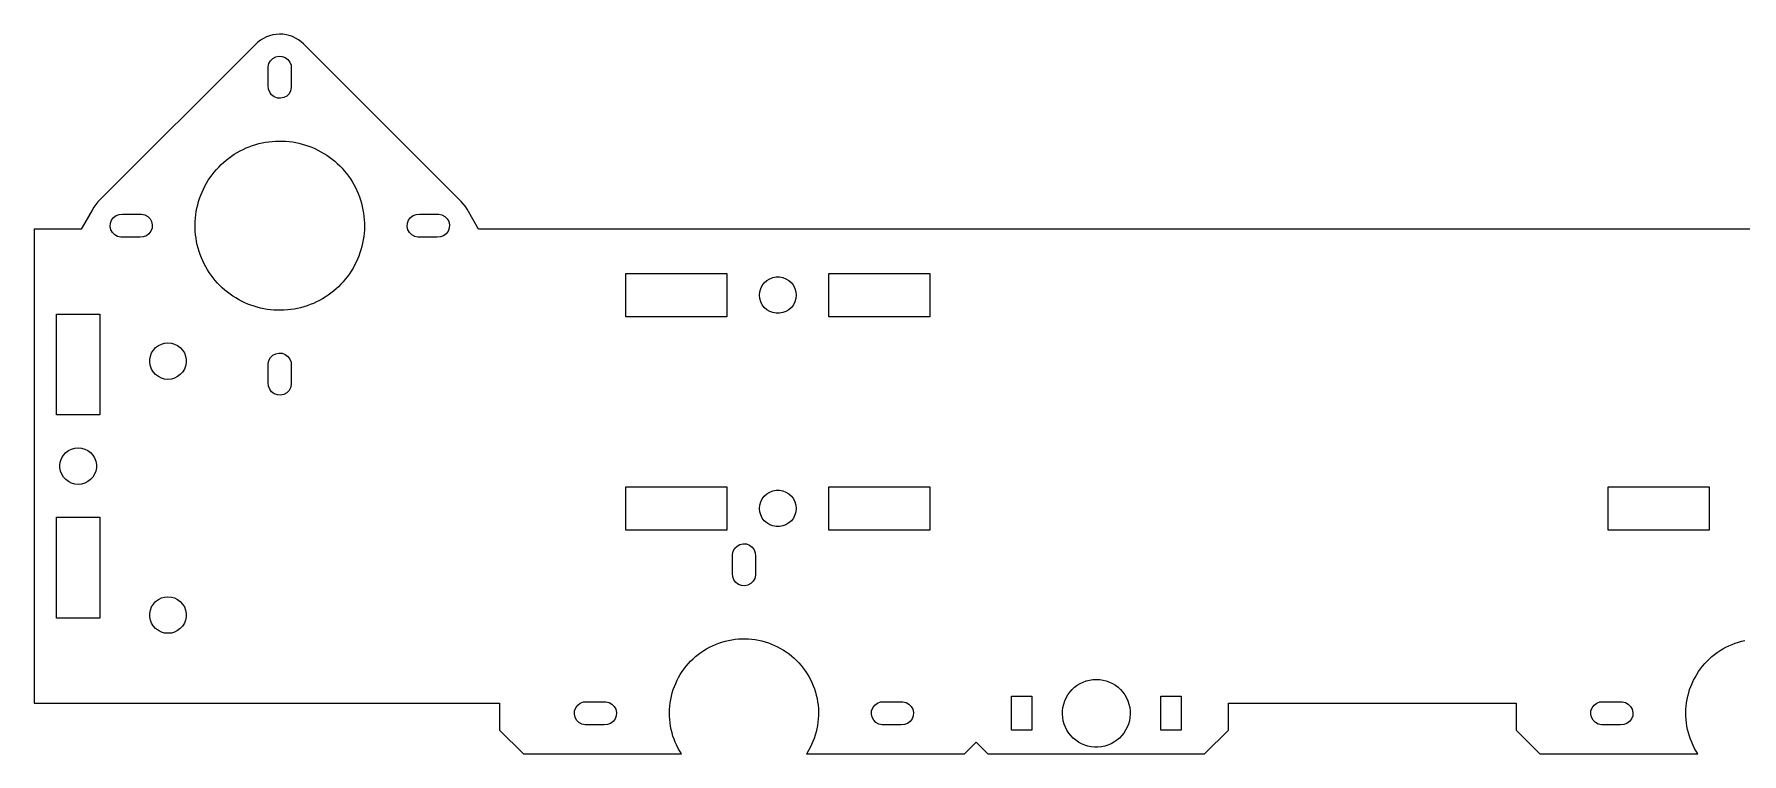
# Model space of a CAD drawing. Header units: metres. Extents: x -255 to 255, y -68 to 39.
# Drawn here: x -254.8 to -2.7, y -67.8 to 38.5 of the extents above; entities that cross this region are included whole.
import ezdxf

# ---------------------------------------------------------------- set-up
doc = ezdxf.new("R2010")
doc.units = ezdxf.units.M

msp = doc.modelspace()

# ---------------------------------------------------------------- linework, layer by layer
for p, q in [((-220.921, 37.9019), (-221.339, 37.6393)), ((-220.479, 38.1215), (-220.921, 37.9019)), ((-220.018, 38.2961), (-220.479, 38.1215)), ((-219.541, 38.4238), (-220.018, 38.2961)), ((-219.054, 38.5034), (-219.541, 38.4238)), ((-218.562, 38.5341), (-219.054, 38.5034)), ((-218.069, 38.5157), (-218.562, 38.5341)), ((-217.58, 38.4482), (-218.069, 38.5157)), ((-217.1, 38.3324), (-217.58, 38.4482)), ((-216.634, 38.1694), (-217.1, 38.3324)), ((-216.187, 37.9609), (-216.634, 38.1694)), ((-215.763, 37.7088), (-216.187, 37.9609)), ((-222.086, 36.9964), (-245.335, 13.7502)), ((-221.729, 37.3365), (-222.086, 36.9964)), ((-221.339, 37.6393), (-221.729, 37.3365)), ((-215.366, 37.4158), (-215.763, 37.7088)), ((-215, 37.0847), (-215.366, 37.4158)), ((-191.754, 13.8363), (-215, 37.0847)), ((-220.196, 33.7058), (-220.093, 34.1786)), ((-220.196, 30.8774), (-220.196, 33.7058)), ((-220.093, 34.1786), (-219.861, 34.6033)), ((-219.861, 34.6033), (-219.519, 34.9454)), ((-219.519, 34.9454), (-219.094, 35.1773)), ((-219.094, 35.1773), (-218.621, 35.2802)), ((-218.621, 35.2802), (-218.139, 35.2457)), ((-218.139, 35.2457), (-217.685, 35.0766)), ((-217.685, 35.0766), (-217.298, 34.7866)), ((-217.298, 34.7866), (-217.008, 34.3992)), ((-217.008, 34.3992), (-216.839, 33.9459)), ((-216.839, 33.9459), (-216.804, 33.4632)), ((-216.804, 33.4632), (-216.804, 30.6348)), ((-220.161, 30.3947), (-220.196, 30.8774)), ((-219.992, 29.9414), (-220.161, 30.3947)), ((-216.804, 30.6348), (-216.907, 30.162)), ((-219.702, 29.554), (-219.992, 29.9414)), ((-219.315, 29.264), (-219.702, 29.554)), ((-218.861, 29.0949), (-219.315, 29.264)), ((-218.379, 29.0604), (-218.861, 29.0949)), ((-217.906, 29.1633), (-218.379, 29.0604)), ((-217.481, 29.3952), (-217.906, 29.1633)), ((-217.139, 29.7373), (-217.481, 29.3952)), ((-216.907, 30.162), (-217.139, 29.7373)), ((-220.111, 22.6457), (-219.617, 22.7)), ((-219.617, 22.7), (-219.121, 22.7346)), ((-219.121, 22.7346), (-218.624, 22.7494)), ((-218.624, 22.7494), (-218.127, 22.7444)), ((-218.127, 22.7444), (-217.631, 22.7197)), ((-217.631, 22.7197), (-217.136, 22.6753)), ((-226.418, 19.9225), (-226.027, 20.2296)), ((-226.027, 20.2296), (-225.624, 20.521)), ((-225.624, 20.521), (-225.21, 20.7961)), ((-225.21, 20.7961), (-224.786, 21.0545)), ((-224.786, 21.0545), (-224.351, 21.2959)), ((-224.351, 21.2959), (-223.908, 21.5198)), ((-223.908, 21.5198), (-223.455, 21.7259)), ((-223.455, 21.7259), (-222.995, 21.9138)), ((-222.995, 21.9138), (-222.528, 22.0833)), ((-222.528, 22.0833), (-222.054, 22.2341)), ((-222.054, 22.2341), (-221.575, 22.3659)), ((-221.575, 22.3659), (-221.091, 22.4786)), ((-221.091, 22.4786), (-220.603, 22.5719)), ((-220.603, 22.5719), (-220.111, 22.6457)), ((-217.136, 22.6753), (-216.643, 22.6113)), ((-216.643, 22.6113), (-216.153, 22.5276)), ((-216.153, 22.5276), (-215.667, 22.4246)), ((-215.667, 22.4246), (-215.185, 22.3024)), ((-215.185, 22.3024), (-214.708, 22.161)), ((-214.708, 22.161), (-214.238, 22.0009)), ((-214.238, 22.0009), (-213.774, 21.8221)), ((-213.774, 21.8221), (-213.318, 21.6251)), ((-213.318, 21.6251), (-212.869, 21.41)), ((-212.869, 21.41), (-212.43, 21.1774)), ((-212.43, 21.1774), (-212.001, 20.9274)), ((-212.001, 20.9274), (-211.581, 20.6606)), ((-211.581, 20.6606), (-211.173, 20.3773)), ((-211.173, 20.3773), (-210.776, 20.078)), ((-228.771, 17.3744), (-228.48, 17.7771)), ((-228.48, 17.7771), (-228.172, 18.1679)), ((-228.172, 18.1679), (-227.85, 18.5462)), ((-227.85, 18.5462), (-227.513, 18.9113)), ((-227.513, 18.9113), (-227.161, 19.2628)), ((-227.161, 19.2628), (-226.796, 19.6)), ((-226.796, 19.6), (-226.418, 19.9225)), ((-210.776, 20.078), (-210.391, 19.7631)), ((-210.391, 19.7631), (-210.02, 19.4332)), ((-210.02, 19.4332), (-209.661, 19.0888)), ((-209.661, 19.0888), (-209.317, 18.7304)), ((-209.317, 18.7304), (-208.987, 18.3586)), ((-208.987, 18.3586), (-208.672, 17.974)), ((-208.672, 17.974), (-208.373, 17.5772)), ((-230.164, 14.7451), (-229.976, 15.2052)), ((-229.976, 15.2052), (-229.77, 15.6575)), ((-229.77, 15.6575), (-229.546, 16.1013)), ((-229.546, 16.1013), (-229.305, 16.5358)), ((-229.305, 16.5358), (-229.046, 16.9604)), ((-229.046, 16.9604), (-228.771, 17.3744)), ((-208.373, 17.5772), (-208.089, 17.1688)), ((-208.089, 17.1688), (-207.823, 16.7494)), ((-207.823, 16.7494), (-207.573, 16.3198)), ((-207.573, 16.3198), (-207.34, 15.8805)), ((-207.34, 15.8805), (-207.125, 15.4324)), ((-207.125, 15.4324), (-206.928, 14.9761)), ((-245.959, 12.9872), (-246.211, 12.563)), ((-245.666, 13.3843), (-245.959, 12.9872)), ((-245.335, 13.7502), (-245.666, 13.3843)), ((-230.822, 12.3526), (-230.729, 12.8408)), ((-230.729, 12.8408), (-230.616, 13.3249)), ((-230.616, 13.3249), (-230.484, 13.8042)), ((-230.484, 13.8042), (-230.333, 14.2778)), ((-230.333, 14.2778), (-230.164, 14.7451)), ((-206.928, 14.9761), (-206.749, 14.5123)), ((-206.749, 14.5123), (-206.589, 14.0417)), ((-206.589, 14.0417), (-206.448, 13.5652)), ((-206.448, 13.5652), (-206.325, 13.0834)), ((-206.325, 13.0834), (-206.222, 12.5971)), ((-191.414, 13.4788), (-191.754, 13.8363)), ((-191.111, 13.0892), (-191.414, 13.4788)), ((-190.848, 12.6714), (-191.111, 13.0892)), ((-189.162, 9.75), (-190.848, 12.6714)), ((-246.211, 12.563), (-247.836, 9.75)), ((-243.53, 10.1287), (-243.496, 10.6114)), ((-243.427, 9.6559), (-243.53, 10.1287)), ((-243.496, 10.6114), (-243.327, 11.0647)), ((-243.327, 11.0647), (-243.037, 11.4521)), ((-243.037, 11.4521), (-242.649, 11.7421)), ((-242.649, 11.7421), (-242.196, 11.9111)), ((-242.196, 11.9111), (-241.713, 11.9457)), ((-241.713, 11.9457), (-238.885, 11.9457)), ((-238.885, 11.9457), (-238.412, 11.8428)), ((-238.412, 11.8428), (-237.987, 11.6109)), ((-237.987, 11.6109), (-237.645, 11.2688)), ((-237.645, 11.2688), (-237.413, 10.8441)), ((-237.413, 10.8441), (-237.31, 10.3713)), ((-237.31, 10.3713), (-237.345, 9.88863)), ((-230.999, 10.3743), (-230.985, 10.8711)), ((-230.994, 9.87723), (-230.999, 10.3743)), ((-230.985, 10.8711), (-230.95, 11.3669)), ((-230.95, 11.3669), (-230.896, 11.861)), ((-230.896, 11.861), (-230.822, 12.3526)), ((-206.222, 12.5971), (-206.139, 12.1072)), ((-206.139, 12.1072), (-206.075, 11.6143)), ((-206.075, 11.6143), (-206.03, 11.1192)), ((-206.03, 11.1192), (-206.006, 10.6228)), ((-206.001, 10.1257), (-206.015, 9.62889)), ((-206.006, 10.6228), (-206.001, 10.1257)), ((-199.69, 10.1287), (-199.655, 10.6114)), ((-199.587, 9.6559), (-199.69, 10.1287)), ((-199.655, 10.6114), (-199.486, 11.0647)), ((-199.486, 11.0647), (-199.196, 11.4521)), ((-199.196, 11.4521), (-198.809, 11.7421)), ((-198.809, 11.7421), (-198.355, 11.9111)), ((-198.355, 11.9111), (-197.873, 11.9457)), ((-197.873, 11.9457), (-195.044, 11.9457)), ((-195.044, 11.9457), (-194.571, 11.8428)), ((-194.571, 11.8428), (-194.147, 11.6109)), ((-194.147, 11.6109), (-193.805, 11.2688)), ((-193.805, 11.2688), (-193.573, 10.8441)), ((-193.573, 10.8441), (-193.47, 10.3713)), ((-193.47, 10.3713), (-193.504, 9.88863)), ((-247.836, 9.75), (-254.75, 9.75)), ((-254.75, 9.75), (-254.75, -60.25)), ((-243.195, 9.23122), (-243.427, 9.6559)), ((-242.853, 8.88907), (-243.195, 9.23122)), ((-242.429, 8.65718), (-242.853, 8.88907)), ((-241.956, 8.55432), (-242.429, 8.65718)), ((-239.127, 8.55432), (-241.956, 8.55432)), ((-238.645, 8.58884), (-239.127, 8.55432)), ((-238.191, 8.75793), (-238.645, 8.58884)), ((-237.804, 9.04791), (-238.191, 8.75793)), ((-237.514, 9.43527), (-237.804, 9.04791)), ((-237.345, 9.88863), (-237.514, 9.43527)), ((-230.97, 9.3808), (-230.994, 9.87723)), ((-230.925, 8.88573), (-230.97, 9.3808)), ((-230.861, 8.39282), (-230.925, 8.88573)), ((-230.778, 7.90285), (-230.861, 8.39282)), ((-230.675, 7.41658), (-230.778, 7.90285)), ((-206.271, 7.65919), (-206.384, 7.17508)), ((-206.178, 8.14742), (-206.271, 7.65919)), ((-206.104, 8.63895), (-206.178, 8.14742)), ((-206.05, 9.13304), (-206.104, 8.63895)), ((-206.015, 9.62889), (-206.05, 9.13304)), ((-199.355, 9.23122), (-199.587, 9.6559)), ((-199.013, 8.88907), (-199.355, 9.23122)), ((-198.588, 8.65718), (-199.013, 8.88907)), ((-198.115, 8.55432), (-198.588, 8.65718)), ((-195.287, 8.55432), (-198.115, 8.55432)), ((-194.804, 8.58884), (-195.287, 8.55432)), ((-194.351, 8.75793), (-194.804, 8.58884)), ((-193.963, 9.04791), (-194.351, 8.75793)), ((-193.673, 9.43527), (-193.963, 9.04791)), ((-193.504, 9.88863), (-193.673, 9.43527)), ((189.162, 9.75), (-189.162, 9.75)), ((-230.552, 6.9348), (-230.675, 7.41658)), ((-230.411, 6.45827), (-230.552, 6.9348)), ((-230.251, 5.98772), (-230.411, 6.45827)), ((-230.072, 5.52391), (-230.251, 5.98772)), ((-229.875, 5.06758), (-230.072, 5.52391)), ((-229.66, 4.61945), (-229.875, 5.06758)), ((-207.024, 5.29477), (-207.23, 4.84245)), ((-206.836, 5.75493), (-207.024, 5.29477)), ((-206.667, 6.2222), (-206.836, 5.75493)), ((-206.516, 6.69583), (-206.667, 6.2222)), ((-206.384, 7.17508), (-206.516, 6.69583)), ((-229.427, 4.18021), (-229.66, 4.61945)), ((-229.177, 3.75058), (-229.427, 4.18021)), ((-228.911, 3.33122), (-229.177, 3.75058)), ((-228.627, 2.92281), (-228.911, 3.33122)), ((-228.328, 2.52597), (-228.627, 2.92281)), ((-228.013, 2.14134), (-228.328, 2.52597)), ((-208.52, 2.7229), (-208.828, 2.33209)), ((-208.229, 3.1256), (-208.52, 2.7229)), ((-207.954, 3.53957), (-208.229, 3.1256)), ((-207.695, 3.96416), (-207.954, 3.53957)), ((-207.454, 4.39867), (-207.695, 3.96416)), ((-207.23, 4.84245), (-207.454, 4.39867)), ((-167.45, -3.2), (-167.45, 3.2)), ((-167.45, 3.2), (-152.55, 3.2)), ((-152.55, 3.2), (-152.55, -3.2)), ((-146.203, 2.41693), (-145.739, 2.59692)), ((-145.739, 2.59692), (-145.249, 2.68848)), ((-145.249, 2.68848), (-144.751, 2.68848)), ((-144.751, 2.68848), (-144.261, 2.59692)), ((-144.261, 2.59692), (-143.797, 2.41693)), ((-137.45, -3.2), (-137.45, 3.2)), ((-137.45, 3.2), (-122.55, 3.2)), ((-122.55, 3.2), (-122.55, -3.2)), ((-227.683, 1.76955), (-228.013, 2.14134)), ((-227.339, 1.41116), (-227.683, 1.76955)), ((-226.98, 1.06674), (-227.339, 1.41116)), ((-226.609, 0.73685), (-226.98, 1.06674)), ((-226.224, 0.422), (-226.609, 0.73685)), ((-225.827, 0.1227), (-226.224, 0.422)), ((-225.419, -0.16058), (-225.827, 0.1227)), ((-210.973, 0.27037), (-211.376, -0.02097)), ((-210.582, 0.57752), (-210.973, 0.27037)), ((-210.204, 0.89995), (-210.582, 0.57752)), ((-209.839, 1.23717), (-210.204, 0.89995)), ((-209.487, 1.58864), (-209.839, 1.23717)), ((-209.15, 1.95381), (-209.487, 1.58864)), ((-208.828, 2.33209), (-209.15, 1.95381)), ((-147.7, 0), (-147.654, 0.49611)), ((-147.654, -0.49611), (-147.7, 0)), ((-147.654, 0.49611), (-147.518, 0.97534)), ((-147.518, 0.97534), (-147.296, 1.42136)), ((-147.296, 1.42136), (-146.995, 1.81897)), ((-146.995, 1.81897), (-146.627, 2.15463)), ((-146.627, 2.15463), (-146.203, 2.41693)), ((-143.797, 2.41693), (-143.373, 2.15463)), ((-143.373, 2.15463), (-143.005, 1.81897)), ((-143.005, 1.81897), (-142.704, 1.42136)), ((-142.704, 1.42136), (-142.482, 0.97534)), ((-142.482, 0.97534), (-142.346, 0.49611)), ((-142.346, 0.49611), (-142.3, 0)), ((-142.3, 0), (-142.346, -0.49611)), ((-224.999, -0.42743), (-225.419, -0.16058)), ((-224.57, -0.67738), (-224.999, -0.42743)), ((-224.131, -0.91005), (-224.57, -0.67738)), ((-223.682, -1.12508), (-224.131, -0.91005)), ((-223.226, -1.32213), (-223.682, -1.12508)), ((-222.762, -1.50087), (-223.226, -1.32213)), ((-222.292, -1.66103), (-222.762, -1.50087)), ((-221.815, -1.80235), (-222.292, -1.66103)), ((-221.333, -1.92462), (-221.815, -1.80235)), ((-220.847, -2.02765), (-221.333, -1.92462)), ((-220.357, -2.11125), (-220.847, -2.02765)), ((-219.864, -2.17532), (-220.357, -2.11125)), ((-219.369, -2.21974), (-219.864, -2.17532)), ((-218.873, -2.24443), (-219.369, -2.21974)), ((-218.376, -2.24937), (-218.873, -2.24443)), ((-217.879, -2.23456), (-218.376, -2.24937)), ((-217.383, -2.19998), (-217.879, -2.23456)), ((-216.889, -2.14574), (-217.383, -2.19998)), ((-216.397, -2.07188), (-216.889, -2.14574)), ((-215.909, -1.97856), (-216.397, -2.07188)), ((-215.425, -1.86589), (-215.909, -1.97856)), ((-214.946, -1.73405), (-215.425, -1.86589)), ((-214.472, -1.58328), (-214.946, -1.73405)), ((-214.005, -1.4138), (-214.472, -1.58328)), ((-213.545, -1.22588), (-214.005, -1.4138)), ((-213.092, -1.01979), (-213.545, -1.22588)), ((-212.649, -0.7959), (-213.092, -1.01979)), ((-212.214, -0.55454), (-212.649, -0.7959)), ((-211.79, -0.2961), (-212.214, -0.55454)), ((-211.376, -0.02097), (-211.79, -0.2961)), ((-147.518, -0.97534), (-147.654, -0.49611)), ((-147.296, -1.42136), (-147.518, -0.97534)), ((-146.995, -1.81897), (-147.296, -1.42136)), ((-146.627, -2.15463), (-146.995, -1.81897)), ((-146.203, -2.41693), (-146.627, -2.15463)), ((-145.739, -2.59692), (-146.203, -2.41693)), ((-143.797, -2.41693), (-144.261, -2.59692)), ((-143.373, -2.15463), (-143.797, -2.41693)), ((-143.005, -1.81897), (-143.373, -2.15463)), ((-142.704, -1.42136), (-143.005, -1.81897)), ((-142.482, -0.97534), (-142.704, -1.42136)), ((-142.346, -0.49611), (-142.482, -0.97534)), ((-251.45, -17.7), (-251.45, -2.79999)), ((-251.45, -2.79999), (-245.05, -2.79999)), ((-245.05, -2.79999), (-245.05, -17.7)), ((-152.55, -3.2), (-167.45, -3.2)), ((-145.249, -2.68848), (-145.739, -2.59692)), ((-144.751, -2.68848), (-145.249, -2.68848)), ((-144.261, -2.59692), (-144.751, -2.68848)), ((-122.55, -3.2), (-137.45, -3.2)), ((-236.819, -7.75467), (-236.421, -7.45441)), ((-236.421, -7.45441), (-235.975, -7.23232)), ((-235.975, -7.23232), (-235.496, -7.09596)), ((-235.496, -7.09596), (-235, -7.04999)), ((-235, -7.04999), (-234.504, -7.09596)), ((-234.504, -7.09596), (-234.025, -7.23232)), ((-234.025, -7.23232), (-233.579, -7.45441)), ((-233.579, -7.45441), (-233.181, -7.75467)), ((-237.688, -9.50087), (-237.597, -9.01111)), ((-237.688, -9.99911), (-237.688, -9.50087)), ((-237.597, -10.4889), (-237.688, -9.99911)), ((-237.597, -9.01111), (-237.417, -8.54649)), ((-237.417, -8.54649), (-237.155, -8.12288)), ((-237.155, -8.12288), (-236.819, -7.75467)), ((-233.181, -7.75467), (-232.845, -8.12288)), ((-232.845, -8.12288), (-232.583, -8.54649)), ((-232.583, -8.54649), (-232.403, -9.01111)), ((-232.403, -9.01111), (-232.312, -9.50087)), ((-232.312, -9.99911), (-232.403, -10.4889)), ((-232.312, -9.50087), (-232.312, -9.99911)), ((-220.196, -10.1348), (-220.093, -9.662)), ((-220.093, -9.662), (-219.861, -9.23732)), ((-219.861, -9.23732), (-219.519, -8.89517)), ((-219.519, -8.89517), (-219.094, -8.66327)), ((-219.094, -8.66327), (-218.621, -8.56042)), ((-218.621, -8.56042), (-218.139, -8.59494)), ((-218.139, -8.59494), (-217.685, -8.76404)), ((-217.685, -8.76404), (-217.298, -9.054)), ((-217.298, -9.054), (-217.008, -9.44136)), ((-217.008, -9.44136), (-216.839, -9.89473)), ((-216.839, -9.89473), (-216.804, -10.3774)), ((-237.417, -10.9535), (-237.597, -10.4889)), ((-237.155, -11.3771), (-237.417, -10.9535)), ((-236.819, -11.7453), (-237.155, -11.3771)), ((-236.421, -12.0456), (-236.819, -11.7453)), ((-235.975, -12.2677), (-236.421, -12.0456)), ((-235.496, -12.404), (-235.975, -12.2677)), ((-235, -12.45), (-235.496, -12.404)), ((-234.504, -12.404), (-235, -12.45)), ((-234.025, -12.2677), (-234.504, -12.404)), ((-233.579, -12.0456), (-234.025, -12.2677)), ((-233.181, -11.7453), (-233.579, -12.0456)), ((-232.845, -11.3771), (-233.181, -11.7453)), ((-232.583, -10.9535), (-232.845, -11.3771)), ((-232.403, -10.4889), (-232.583, -10.9535)), ((-220.196, -12.9632), (-220.196, -10.1348)), ((-216.804, -10.3774), (-216.804, -13.2058)), ((-220.161, -13.4459), (-220.196, -12.9632)), ((-219.992, -13.8992), (-220.161, -13.4459)), ((-219.702, -14.2866), (-219.992, -13.8992)), ((-219.315, -14.5766), (-219.702, -14.2866)), ((-218.861, -14.7457), (-219.315, -14.5766)), ((-218.379, -14.7802), (-218.861, -14.7457)), ((-217.906, -14.6773), (-218.379, -14.7802)), ((-217.481, -14.4454), (-217.906, -14.6773)), ((-217.139, -14.1033), (-217.481, -14.4454)), ((-216.907, -13.6786), (-217.139, -14.1033)), ((-216.804, -13.2058), (-216.907, -13.6786)), ((-245.05, -17.7), (-251.45, -17.7)), ((-249.225, -22.7323), (-248.746, -22.596)), ((-248.746, -22.596), (-248.25, -22.55)), ((-248.25, -22.55), (-247.754, -22.596)), ((-247.754, -22.596), (-247.275, -22.7323)), ((-250.938, -25.0009), (-250.847, -24.5111)), ((-250.938, -25.4991), (-250.938, -25.0009)), ((-250.847, -24.5111), (-250.667, -24.0465)), ((-250.667, -24.0465), (-250.405, -23.6229)), ((-250.405, -23.6229), (-250.069, -23.2547)), ((-250.069, -23.2547), (-249.671, -22.9544)), ((-249.671, -22.9544), (-249.225, -22.7323)), ((-247.275, -22.7323), (-246.829, -22.9544)), ((-246.829, -22.9544), (-246.431, -23.2547)), ((-246.431, -23.2547), (-246.095, -23.6229)), ((-246.095, -23.6229), (-245.833, -24.0465)), ((-245.833, -24.0465), (-245.653, -24.5111)), ((-245.653, -24.5111), (-245.562, -25.0009)), ((-245.562, -25.0009), (-245.562, -25.4991)), ((-250.847, -25.9889), (-250.938, -25.4991)), ((-250.667, -26.4535), (-250.847, -25.9889)), ((-250.405, -26.8771), (-250.667, -26.4535)), ((-250.069, -27.2453), (-250.405, -26.8771)), ((-249.671, -27.5456), (-250.069, -27.2453)), ((-249.225, -27.7677), (-249.671, -27.5456)), ((-246.829, -27.5456), (-247.275, -27.7677)), ((-246.431, -27.2453), (-246.829, -27.5456)), ((-246.095, -26.8771), (-246.431, -27.2453)), ((-245.833, -26.4535), (-246.095, -26.8771)), ((-245.653, -25.9889), (-245.833, -26.4535)), ((-245.562, -25.4991), (-245.653, -25.9889)), ((-248.746, -27.904), (-249.225, -27.7677)), ((-248.25, -27.95), (-248.746, -27.904)), ((-247.754, -27.904), (-248.25, -27.95)), ((-247.275, -27.7677), (-247.754, -27.904)), ((-167.45, -34.7), (-167.45, -28.3)), ((-167.45, -28.3), (-152.55, -28.3)), ((-152.55, -28.3), (-152.55, -34.7)), ((-147.518, -30.5246), (-147.296, -30.0786)), ((-147.296, -30.0786), (-146.995, -29.681)), ((-146.995, -29.681), (-146.627, -29.3454)), ((-146.627, -29.3454), (-146.203, -29.0831)), ((-146.203, -29.0831), (-145.739, -28.9031)), ((-145.739, -28.9031), (-145.249, -28.8115)), ((-145.249, -28.8115), (-144.751, -28.8115)), ((-144.751, -28.8115), (-144.261, -28.9031)), ((-144.261, -28.9031), (-143.797, -29.0831)), ((-143.797, -29.0831), (-143.373, -29.3454)), ((-143.373, -29.3454), (-143.005, -29.681)), ((-143.005, -29.681), (-142.704, -30.0786)), ((-142.704, -30.0786), (-142.482, -30.5246)), ((-137.45, -34.7), (-137.45, -28.3)), ((-137.45, -28.3), (-122.55, -28.3)), ((-122.55, -28.3), (-122.55, -34.7)), ((-22.45, -34.7), (-22.45, -28.3)), ((-22.45, -28.3), (-7.54999, -28.3)), ((-7.54999, -28.3), (-7.54999, -34.7)), ((-147.7, -31.5), (-147.654, -31.0039)), ((-147.654, -31.9961), (-147.7, -31.5)), ((-147.654, -31.0039), (-147.518, -30.5246)), ((-147.518, -32.4753), (-147.654, -31.9961)), ((-147.296, -32.9214), (-147.518, -32.4753)), ((-142.482, -32.4753), (-142.704, -32.9214)), ((-142.482, -30.5246), (-142.346, -31.0039)), ((-142.346, -31.9961), (-142.482, -32.4753)), ((-142.346, -31.0039), (-142.3, -31.5)), ((-142.3, -31.5), (-142.346, -31.9961)), ((-251.45, -47.7), (-251.45, -32.8)), ((-251.45, -32.8), (-245.05, -32.8)), ((-245.05, -32.8), (-245.05, -47.7)), ((-152.55, -34.7), (-167.45, -34.7)), ((-146.995, -33.319), (-147.296, -32.9214)), ((-146.627, -33.6546), (-146.995, -33.319)), ((-146.203, -33.9169), (-146.627, -33.6546)), ((-145.739, -34.0969), (-146.203, -33.9169)), ((-145.249, -34.1885), (-145.739, -34.0969)), ((-144.751, -34.1885), (-145.249, -34.1885)), ((-144.261, -34.0969), (-144.751, -34.1885)), ((-143.797, -33.9169), (-144.261, -34.0969)), ((-143.373, -33.6546), (-143.797, -33.9169)), ((-143.005, -33.319), (-143.373, -33.6546)), ((-142.704, -32.9214), (-143.005, -33.319)), ((-122.55, -34.7), (-137.45, -34.7)), ((-7.54999, -34.7), (-22.45, -34.7)), ((-151.593, -37.8214), (-151.361, -37.3967)), ((-151.361, -37.3967), (-151.019, -37.0546)), ((-151.019, -37.0546), (-150.594, -36.8227)), ((-150.594, -36.8227), (-150.121, -36.7198)), ((-150.121, -36.7198), (-149.639, -36.7543)), ((-149.639, -36.7543), (-149.185, -36.9234)), ((-149.185, -36.9234), (-148.798, -37.2134)), ((-148.798, -37.2134), (-148.508, -37.6008)), ((-148.508, -37.6008), (-148.339, -38.0541)), ((-151.696, -38.2942), (-151.593, -37.8214)), ((-151.696, -41.1226), (-151.696, -38.2942)), ((-148.339, -38.0541), (-148.304, -38.5367)), ((-148.304, -38.5367), (-148.304, -41.3652)), ((-151.661, -41.6053), (-151.696, -41.1226)), ((-151.492, -42.0586), (-151.661, -41.6053)), ((-151.202, -42.446), (-151.492, -42.0586)), ((-150.815, -42.7359), (-151.202, -42.446)), ((-150.361, -42.905), (-150.815, -42.7359)), ((-149.406, -42.8367), (-149.879, -42.9396)), ((-148.981, -42.6048), (-149.406, -42.8367)), ((-148.639, -42.2627), (-148.981, -42.6048)), ((-148.407, -41.838), (-148.639, -42.2627)), ((-148.304, -41.3652), (-148.407, -41.838)), ((-237.155, -45.6229), (-236.819, -45.2547)), ((-236.819, -45.2547), (-236.421, -44.9544)), ((-236.421, -44.9544), (-235.975, -44.7323)), ((-235.975, -44.7323), (-235.496, -44.596)), ((-235.496, -44.596), (-235, -44.55)), ((-235, -44.55), (-234.504, -44.596)), ((-234.504, -44.596), (-234.025, -44.7323)), ((-234.025, -44.7323), (-233.579, -44.9544)), ((-233.579, -44.9544), (-233.181, -45.2547)), ((-233.181, -45.2547), (-232.845, -45.6229)), ((-149.879, -42.9396), (-150.361, -42.905)), ((-245.05, -47.7), (-251.45, -47.7)), ((-237.688, -47.0009), (-237.597, -46.5111)), ((-237.688, -47.4991), (-237.688, -47.0009)), ((-237.597, -47.9889), (-237.688, -47.4991)), ((-237.597, -46.5111), (-237.417, -46.0465)), ((-237.417, -46.0465), (-237.155, -45.6229)), ((-232.845, -45.6229), (-232.583, -46.0465)), ((-232.583, -46.0465), (-232.403, -46.5111)), ((-232.403, -46.5111), (-232.312, -47.0009)), ((-232.312, -47.4991), (-232.403, -47.9889)), ((-232.312, -47.0009), (-232.312, -47.4991)), ((-237.417, -48.4535), (-237.597, -47.9889)), ((-237.155, -48.8771), (-237.417, -48.4535)), ((-236.819, -49.2453), (-237.155, -48.8771)), ((-236.421, -49.5456), (-236.819, -49.2453)), ((-235.975, -49.7677), (-236.421, -49.5456)), ((-235.496, -49.904), (-235.975, -49.7677)), ((-235, -49.95), (-235.496, -49.904)), ((-234.504, -49.904), (-235, -49.95)), ((-234.025, -49.7677), (-234.504, -49.904)), ((-233.579, -49.5456), (-234.025, -49.7677)), ((-233.181, -49.2453), (-233.579, -49.5456)), ((-232.845, -48.8771), (-233.181, -49.2453)), ((-232.583, -48.4535), (-232.845, -48.8771)), ((-232.403, -47.9889), (-232.583, -48.4535)), ((-156.754, -53.0674), (-156.355, -52.7711)), ((-156.355, -52.7711), (-155.942, -52.4931)), ((-155.942, -52.4931), (-155.518, -52.2341)), ((-155.518, -52.2341), (-155.082, -51.9945)), ((-155.082, -51.9945), (-154.636, -51.7748)), ((-154.636, -51.7748), (-154.181, -51.5755)), ((-154.181, -51.5755), (-153.717, -51.3969)), ((-153.717, -51.3969), (-153.245, -51.2396)), ((-153.245, -51.2396), (-152.767, -51.1037)), ((-152.767, -51.1037), (-152.283, -50.9895)), ((-152.283, -50.9895), (-151.794, -50.8973)), ((-151.794, -50.8973), (-151.302, -50.8273)), ((-151.302, -50.8273), (-150.807, -50.7797)), ((-150.807, -50.7797), (-150.311, -50.7544)), ((-150.311, -50.7544), (-149.814, -50.7516)), ((-149.814, -50.7516), (-149.317, -50.7712)), ((-149.317, -50.7712), (-148.821, -50.8133)), ((-148.821, -50.8133), (-148.328, -50.8778)), ((-148.328, -50.8778), (-147.839, -50.9644)), ((-147.839, -50.9644), (-147.354, -51.0731)), ((-147.354, -51.0731), (-146.874, -51.2036)), ((-146.874, -51.2036), (-146.4, -51.3556)), ((-146.4, -51.3556), (-145.934, -51.5289)), ((-145.934, -51.5289), (-145.477, -51.723)), ((-145.477, -51.723), (-145.028, -51.9377)), ((-145.028, -51.9377), (-144.59, -52.1723)), ((-144.59, -52.1723), (-144.163, -52.4266)), ((-144.163, -52.4266), (-143.747, -52.6999)), ((-143.747, -52.6999), (-143.345, -52.9917)), ((-6.75375, -53.0674), (-6.35451, -52.7711)), ((-6.35451, -52.7711), (-5.94229, -52.4931)), ((-5.94229, -52.4931), (-5.51793, -52.2341)), ((-5.51793, -52.2341), (-5.08229, -51.9945)), ((-5.08229, -51.9945), (-4.63628, -51.7748)), ((-4.63628, -51.7748), (-4.18079, -51.5755)), ((-4.18079, -51.5755), (-3.71675, -51.3969)), ((-3.71675, -51.3969), (-3.24513, -51.2396)), ((-3.24513, -51.2396), (-2.76688, -51.1037)), ((-2.76688, -51.1037), (-2.28297, -50.9895)), ((-159.12, -55.6), (-158.833, -55.1942)), ((-158.833, -55.1942), (-158.528, -54.8017)), ((-158.528, -54.8017), (-158.205, -54.4235)), ((-158.205, -54.4235), (-157.866, -54.0602)), ((-157.866, -54.0602), (-157.51, -53.7126)), ((-157.51, -53.7126), (-157.139, -53.3815)), ((-157.139, -53.3815), (-156.754, -53.0674)), ((-143.345, -52.9917), (-142.956, -53.3013)), ((-142.956, -53.3013), (-142.581, -53.6283)), ((-142.581, -53.6283), (-142.222, -53.9718)), ((-142.222, -53.9718), (-141.878, -54.3312)), ((-141.878, -54.3312), (-141.551, -54.7058)), ((-141.551, -54.7058), (-141.242, -55.0948)), ((-141.242, -55.0948), (-140.95, -55.4973)), ((-9.12018, -55.6), (-8.83296, -55.1942)), ((-8.83296, -55.1942), (-8.52769, -54.8017)), ((-8.52769, -54.8017), (-8.20502, -54.4235)), ((-8.20502, -54.4235), (-7.86557, -54.0602)), ((-7.86557, -54.0602), (-7.51006, -53.7126)), ((-7.51006, -53.7126), (-7.13919, -53.3815)), ((-7.13919, -53.3815), (-6.75375, -53.0674)), ((-160.434, -58.2682), (-160.266, -57.8002)), ((-160.266, -57.8002), (-160.077, -57.3403)), ((-160.077, -57.3403), (-159.868, -56.8895)), ((-159.868, -56.8895), (-159.638, -56.4485)), ((-159.638, -56.4485), (-159.389, -56.0184)), ((-159.389, -56.0184), (-159.12, -55.6)), ((-140.95, -55.4973), (-140.677, -55.9127)), ((-140.677, -55.9127), (-140.422, -56.34)), ((-140.422, -56.34), (-140.188, -56.7783)), ((-140.188, -56.7783), (-139.973, -57.2267)), ((-139.973, -57.2267), (-139.779, -57.6844)), ((-139.779, -57.6844), (-139.606, -58.1505)), ((-101.579, -58.2588), (-101.214, -57.9198)), ((-101.214, -57.9198), (-100.817, -57.6188)), ((-100.817, -57.6188), (-100.391, -57.3589)), ((-100.391, -57.3589), (-99.9422, -57.1426)), ((-99.9422, -57.1426), (-99.4738, -56.9721)), ((-99.4738, -56.9721), (-98.9907, -56.8491)), ((-98.9907, -56.8491), (-98.4978, -56.7748)), ((-98.4978, -56.7748), (-98, -56.75)), ((-98, -56.75), (-97.5022, -56.7748)), ((-97.5022, -56.7748), (-97.0093, -56.8491)), ((-97.0093, -56.8491), (-96.5262, -56.9721)), ((-96.5262, -56.9721), (-96.0578, -57.1426)), ((-96.0578, -57.1426), (-95.6087, -57.3589)), ((-95.6087, -57.3589), (-95.1834, -57.6188)), ((-95.1834, -57.6188), (-94.7861, -57.9198)), ((-94.7861, -57.9198), (-94.4207, -58.2588)), ((-10.4344, -58.2682), (-10.2664, -57.8002)), ((-10.2664, -57.8002), (-10.0774, -57.3403)), ((-10.0774, -57.3403), (-9.86789, -56.8895)), ((-9.86789, -56.8895), (-9.63817, -56.4485)), ((-9.63817, -56.4485), (-9.38876, -56.0184)), ((-9.38876, -56.0184), (-9.12018, -55.6)), ((-254.75, -60.25), (-186.052, -60.25)), ((-186.052, -60.25), (-186.052, -64.2353)), ((-174.537, -60.5479), (-174.149, -60.2579)), ((-174.149, -60.2579), (-173.696, -60.0888)), ((-173.696, -60.0888), (-173.213, -60.0543)), ((-173.213, -60.0543), (-170.385, -60.0543)), ((-170.385, -60.0543), (-169.912, -60.1572)), ((-169.912, -60.1572), (-169.487, -60.3891)), ((-169.487, -60.3891), (-169.145, -60.7312)), ((-160.949, -60.695), (-160.89, -60.2013)), ((-160.89, -60.2013), (-160.809, -59.7108)), ((-160.809, -59.7108), (-160.706, -59.2244)), ((-160.706, -59.2244), (-160.581, -58.7432)), ((-160.581, -58.7432), (-160.434, -58.2682)), ((-139.606, -58.1505), (-139.454, -58.6238)), ((-139.454, -58.6238), (-139.323, -59.1036)), ((-139.323, -59.1036), (-139.214, -59.5888)), ((-139.214, -59.5888), (-139.128, -60.0783)), ((-139.128, -60.0783), (-139.063, -60.5713)), ((-130.696, -60.5479), (-130.309, -60.2579)), ((-130.309, -60.2579), (-129.855, -60.0888)), ((-129.855, -60.0888), (-129.373, -60.0543)), ((-129.373, -60.0543), (-126.544, -60.0543)), ((-126.544, -60.0543), (-126.071, -60.1572)), ((-126.071, -60.1572), (-125.647, -60.3891)), ((-125.647, -60.3891), (-125.305, -60.7312)), ((-110.5, -64.25), (-110.5, -59.25)), ((-110.5, -59.25), (-107.5, -59.25)), ((-107.5, -59.25), (-107.5, -64.25)), ((-102.924, -60.8818), (-102.813, -60.3958)), ((-102.813, -60.3958), (-102.654, -59.9233)), ((-102.654, -59.9233), (-102.449, -59.4689)), ((-102.449, -59.4689), (-102.2, -59.0373)), ((-102.2, -59.0373), (-101.909, -58.6325)), ((-101.909, -58.6325), (-101.579, -58.2588)), ((-94.4207, -58.2588), (-94.0908, -58.6325)), ((-94.0908, -58.6325), (-93.7999, -59.0373)), ((-93.7999, -59.0373), (-93.5506, -59.4689)), ((-93.5506, -59.4689), (-93.3456, -59.9233)), ((-93.3456, -59.9233), (-93.1869, -60.3958)), ((-93.1869, -60.3958), (-93.076, -60.8818)), ((-88.5, -64.25), (-88.5, -59.25)), ((-88.5, -59.25), (-85.5, -59.25)), ((-85.5, -59.25), (-85.5, -64.25)), ((-78.5, -64.2353), (-78.5, -60.25)), ((-78.5, -60.25), (-36.052, -60.25)), ((-36.052, -60.25), (-36.052, -64.2353)), ((-24.5366, -60.5479), (-24.1492, -60.2579)), ((-24.1492, -60.2579), (-23.6959, -60.0888)), ((-23.6959, -60.0888), (-23.2132, -60.0543)), ((-23.2132, -60.0543), (-20.3848, -60.0543)), ((-20.3848, -60.0543), (-19.912, -60.1572)), ((-19.912, -60.1572), (-19.4873, -60.3891)), ((-19.4873, -60.3891), (-19.1452, -60.7312)), ((-10.9493, -60.695), (-10.8904, -60.2013)), ((-10.8904, -60.2013), (-10.8093, -59.7108)), ((-10.8093, -59.7108), (-10.7061, -59.2244)), ((-10.7061, -59.2244), (-10.5811, -58.7432)), ((-10.5811, -58.7432), (-10.4344, -58.2682)), ((-175.03, -61.8713), (-174.996, -61.3886)), ((-174.927, -62.3441), (-175.03, -61.8713)), ((-174.996, -61.3886), (-174.827, -60.9353)), ((-174.695, -62.7688), (-174.927, -62.3441)), ((-174.827, -60.9353), (-174.537, -60.5479)), ((-174.353, -63.1109), (-174.695, -62.7688)), ((-169.304, -62.9521), (-169.691, -63.2421)), ((-169.014, -62.5647), (-169.304, -62.9521)), ((-169.145, -60.7312), (-168.913, -61.1559)), ((-168.845, -62.1114), (-169.014, -62.5647)), ((-168.913, -61.1559), (-168.81, -61.6287)), ((-168.81, -61.6287), (-168.845, -62.1114)), ((-161, -61.6878), (-160.986, -61.1909)), ((-160.991, -62.185), (-161, -61.6878)), ((-160.961, -62.6812), (-160.991, -62.185)), ((-160.986, -61.1909), (-160.949, -60.695)), ((-160.907, -63.1755), (-160.961, -62.6812)), ((-139.03, -62.5573), (-139.077, -63.0522)), ((-139.063, -60.5713), (-139.021, -61.0667)), ((-139.004, -62.0607), (-139.03, -62.5573)), ((-139.021, -61.0667), (-139.002, -61.5635)), ((-139.002, -61.5635), (-139.004, -62.0607)), ((-131.19, -61.8713), (-131.155, -61.3886)), ((-131.087, -62.3441), (-131.19, -61.8713)), ((-131.155, -61.3886), (-130.986, -60.9353)), ((-130.855, -62.7688), (-131.087, -62.3441)), ((-130.986, -60.9353), (-130.696, -60.5479)), ((-130.513, -63.1109), (-130.855, -62.7688)), ((-125.463, -62.9521), (-125.851, -63.2421)), ((-125.173, -62.5647), (-125.463, -62.9521)), ((-125.305, -60.7312), (-125.073, -61.1559)), ((-125.004, -62.1114), (-125.173, -62.5647)), ((-125.073, -61.1559), (-124.97, -61.6287)), ((-124.97, -61.6287), (-125.004, -62.1114)), ((-102.998, -61.8746), (-102.986, -61.3763)), ((-102.961, -62.3717), (-102.998, -61.8746)), ((-102.986, -61.3763), (-102.924, -60.8818)), ((-102.875, -62.8626), (-102.961, -62.3717)), ((-102.74, -63.3424), (-102.875, -62.8626)), ((-93.1254, -62.8626), (-93.2604, -63.3424)), ((-93.0388, -62.3717), (-93.1254, -62.8626)), ((-93.076, -60.8818), (-93.014, -61.3763)), ((-93.0016, -61.8746), (-93.0388, -62.3717)), ((-93.014, -61.3763), (-93.0016, -61.8746)), ((-25.0302, -61.8713), (-24.9957, -61.3886)), ((-24.9273, -62.3441), (-25.0302, -61.8713)), ((-24.9957, -61.3886), (-24.8266, -60.9353)), ((-24.6954, -62.7688), (-24.9273, -62.3441)), ((-24.8266, -60.9353), (-24.5366, -60.5479)), ((-24.3533, -63.1109), (-24.6954, -62.7688)), ((-19.304, -62.9521), (-19.6914, -63.2421)), ((-19.014, -62.5647), (-19.304, -62.9521)), ((-19.1452, -60.7312), (-18.9133, -61.1559)), ((-18.8449, -62.1114), (-19.014, -62.5647)), ((-18.9133, -61.1559), (-18.8104, -61.6287)), ((-18.8104, -61.6287), (-18.8449, -62.1114)), ((-10.9998, -61.6878), (-10.9858, -61.1909)), ((-10.9914, -62.185), (-10.9998, -61.6878)), ((-10.9605, -62.6812), (-10.9914, -62.185)), ((-10.9858, -61.1909), (-10.9493, -60.695)), ((-10.9072, -63.1755), (-10.9605, -62.6812)), ((-186.052, -64.2353), (-182.537, -67.75)), ((-173.929, -63.3428), (-174.353, -63.1109)), ((-173.456, -63.4457), (-173.929, -63.3428)), ((-170.627, -63.4457), (-173.456, -63.4457)), ((-170.145, -63.4111), (-170.627, -63.4457)), ((-169.691, -63.2421), (-170.145, -63.4111)), ((-160.832, -63.6669), (-160.907, -63.1755)), ((-160.734, -64.1544), (-160.832, -63.6669)), ((-160.614, -64.637), (-160.734, -64.1544)), ((-160.473, -65.1137), (-160.614, -64.637)), ((-160.31, -65.5835), (-160.473, -65.1137)), ((-139.647, -65.4668), (-139.825, -65.9308)), ((-139.49, -64.9951), (-139.647, -65.4668)), ((-139.354, -64.5169), (-139.49, -64.9951)), ((-139.24, -64.033), (-139.354, -64.5169)), ((-139.147, -63.5444), (-139.24, -64.033)), ((-139.077, -63.0522), (-139.147, -63.5444)), ((-130.088, -63.3428), (-130.513, -63.1109)), ((-129.615, -63.4457), (-130.088, -63.3428)), ((-126.787, -63.4457), (-129.615, -63.4457)), ((-126.304, -63.4111), (-126.787, -63.4457)), ((-125.851, -63.2421), (-126.304, -63.4111)), ((-107.5, -64.25), (-110.5, -64.25)), ((-102.558, -63.8064), (-102.74, -63.3424)), ((-102.33, -64.25), (-102.558, -63.8064)), ((-102.06, -64.6687), (-102.33, -64.25)), ((-101.749, -65.0584), (-102.06, -64.6687)), ((-101.401, -65.4153), (-101.749, -65.0584)), ((-101.019, -65.7357), (-101.401, -65.4153)), ((-94.5991, -65.4153), (-94.981, -65.7357)), ((-94.2511, -65.0584), (-94.5991, -65.4153)), ((-93.9403, -64.6687), (-94.2511, -65.0584)), ((-93.6699, -64.25), (-93.9403, -64.6687)), ((-93.4425, -63.8064), (-93.6699, -64.25)), ((-93.2604, -63.3424), (-93.4425, -63.8064)), ((-85.5, -64.25), (-88.5, -64.25)), ((-82.0147, -67.75), (-78.5, -64.2353)), ((-36.052, -64.2353), (-32.5373, -67.75)), ((-23.9286, -63.3428), (-24.3533, -63.1109)), ((-23.4558, -63.4457), (-23.9286, -63.3428)), ((-20.6274, -63.4457), (-23.4558, -63.4457)), ((-20.1447, -63.4111), (-20.6274, -63.4457)), ((-19.6914, -63.2421), (-20.1447, -63.4111)), ((-10.8317, -63.6669), (-10.9072, -63.1755)), ((-10.734, -64.1544), (-10.8317, -63.6669)), ((-10.6144, -64.637), (-10.734, -64.1544)), ((-10.4731, -65.1137), (-10.6144, -64.637)), ((-10.3104, -65.5835), (-10.4731, -65.1137)), ((-182.537, -67.75), (-159.218, -67.75)), ((-160.127, -66.0455), (-160.31, -65.5835)), ((-159.922, -66.4987), (-160.127, -66.0455)), ((-159.697, -66.9422), (-159.922, -66.4987)), ((-159.453, -67.3751), (-159.697, -66.9422)), ((-159.218, -67.75), (-159.453, -67.3751)), ((-140.743, -67.6923), (-140.782, -67.75)), ((-140.782, -67.75), (-117.463, -67.75)), ((-140.484, -67.2679), (-140.743, -67.6923)), ((-140.244, -66.8323), (-140.484, -67.2679)), ((-140.025, -66.3863), (-140.244, -66.8323)), ((-139.825, -65.9308), (-140.025, -66.3863)), ((-117.463, -67.75), (-115.724, -66.0113)), ((-115.724, -66.0113), (-113.985, -67.75)), ((-113.985, -67.75), (-82.0147, -67.75)), ((-100.607, -66.0164), (-101.019, -65.7357)), ((-100.169, -66.2548), (-100.607, -66.0164)), ((-99.7101, -66.4485), (-100.169, -66.2548)), ((-99.2338, -66.5954), (-99.7101, -66.4485)), ((-98.7452, -66.6942), (-99.2338, -66.5954)), ((-98.2492, -66.7438), (-98.7452, -66.6942)), ((-97.7508, -66.7438), (-98.2492, -66.7438)), ((-97.2548, -66.6942), (-97.7508, -66.7438)), ((-96.7662, -66.5954), (-97.2548, -66.6942)), ((-96.2899, -66.4485), (-96.7662, -66.5954)), ((-95.8306, -66.2548), (-96.2899, -66.4485)), ((-95.3928, -66.0164), (-95.8306, -66.2548)), ((-94.981, -65.7357), (-95.3928, -66.0164)), ((-32.5373, -67.75), (-9.21822, -67.75)), ((-10.1266, -66.0455), (-10.3104, -65.5835)), ((-9.92218, -66.4987), (-10.1266, -66.0455)), ((-9.69746, -66.9422), (-9.92218, -66.4987)), ((-9.45293, -67.3751), (-9.69746, -66.9422)), ((-9.21822, -67.75), (-9.45293, -67.3751))]:
    msp.add_line(p, q)

doc.saveas('drawing.dxf')
